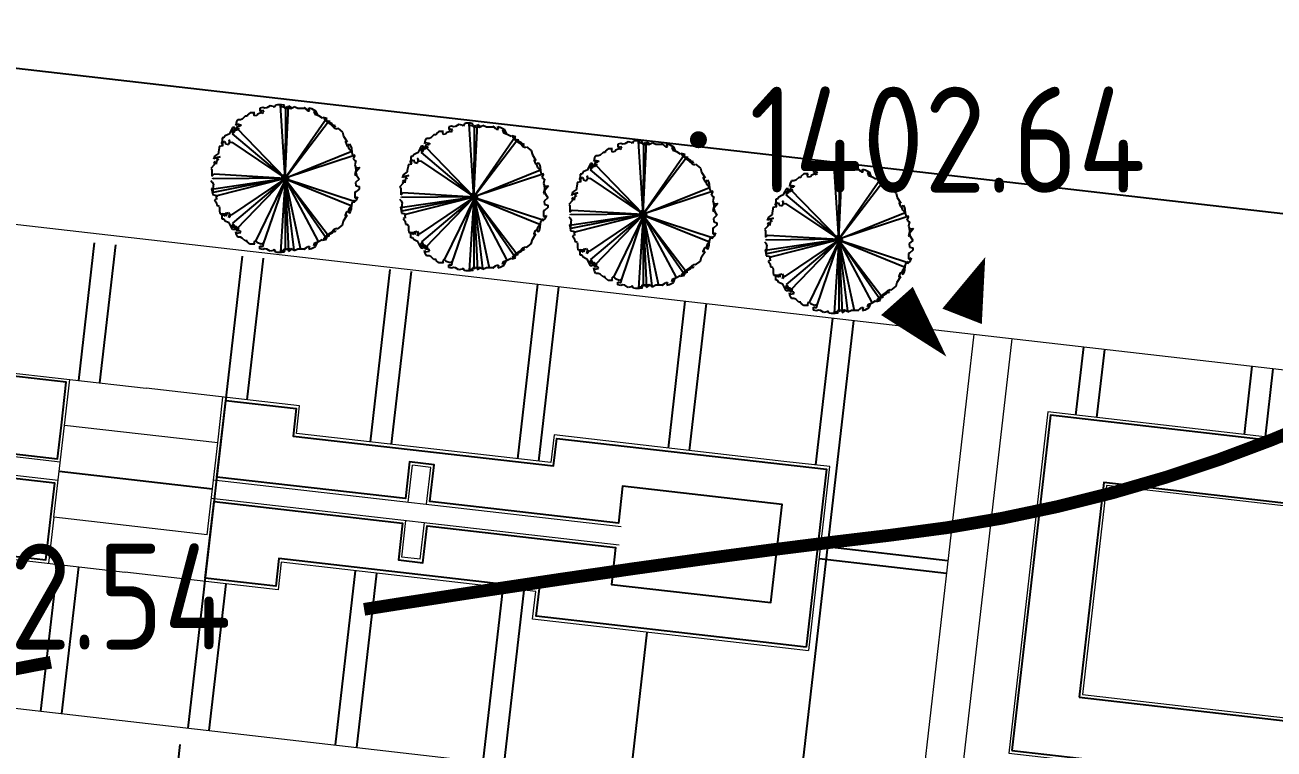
# Model space of a CAD drawing. Extents: x -2226 to 12369489, y -12501589 to 2275.
# Drawn here: x 5664093.12 to 5664122.59, y -6547983.44 to -6547966.35 of the extents above; entities that cross this region are included whole.
import ezdxf
from ezdxf.enums import TextEntityAlignment as Align

# ---------------------------------------------------------------- set-up
doc = ezdxf.new("R2010")
doc.units = 0
doc.header["$LTSCALE"] = 1000
doc.header["$MEASUREMENT"] = 0
doc.layers.get('0').update_dxf_attribs({"linetype": 'CONTINUOUS'})
for name, color, linetype in [('0-road', 33, 'CONTINUOUS'), ('0-tree', 93, 'CONTINUOUS'), ('2222', 7, 'CONTINUOUS'), ('DIM_SYMB', 3, 'CONTINUOUS'), ('周边地形图', 8, 'CONTINUOUS'), ('水', 165, 'CONTINUOUS'), ('车行道', 5, 'CONTINUOUS'), ('铺地', 25, 'CONTINUOUS')]:
    doc.layers.add(name, color=color, linetype=linetype)
doc.layers.add('景观', color=4, linetype='CONTINUOUS', lineweight=13)
doc.styles.get("Standard").update_dxf_attribs({"font": 'GBENOR', "bigfont": 'GBCBIG'})

# ---------------------------------------------------------------- blocks, each defined once
blk = doc.blocks.new('gc090')
for points in [[(1.067, 1.447, 0, 1, 0), (0.52, 0.049, 1, 1, 0)], [(-1.016, 0.411, 1, 0, 0), (0.151, -0.902, 0, 0, 0)]]:
    blk.add_lwpolyline(points, format="xyseb")
blk = doc.blocks.new('wqeqweq')
at = {"layer": '0-tree', "color": 76}
for p, q in [((164050, -121836), (163967, -121908)), ((163967, -121908), (163967, -121939)), ((164143, -121836), (164050, -121836)), ((164184, -121836), (164143, -121836)), ((164163, -121856), (164184, -121836)), ((164174, -121929), (164163, -121856)), ((164266, -121877), (164246, -121918)), ((164380, -121836), (164266, -121877)), ((164421, -121681), (164339, -121702)), ((164339, -121702), (164339, -121784)), ((164339, -121784), (164390, -121784)), ((164421, -121856), (164380, -121836)), ((164390, -121784), (164411, -121753)), ((164411, -121753), (164442, -121815)), ((164483, -121702), (164421, -121681)), ((164442, -121815), (164421, -121825)), ((164421, -121825), (164421, -121856)), ((164545, -121691), (164483, -121702)), ((164638, -121629), (164545, -121691)), ((164741, -121650), (164638, -121629)), ((164762, -121681), (164741, -121650)), ((164803, -121609), (164762, -121681)), ((164855, -121598), (164803, -121609)), ((164979, -121598), (164855, -121598)), ((165084, -123763), (164948, -121609)), ((164948, -121609), (164969, -121650)), ((164969, -121650), (165031, -121660)), ((165062, -121609), (164979, -121598)), ((165031, -121660), (165062, -121691)), ((165041, -121640), (165062, -121609)), ((165041, -121691), (165041, -121640)), ((165092, -121681), (165041, -121691)), ((165062, -121691), (165092, -121691)), ((165084, -123763), (165185, -121629)), ((165092, -121691), (165084, -123763)), ((165123, -121660), (165092, -121681)), ((165154, -121691), (165123, -121660)), ((165144, -121733), (165154, -121691)), ((165185, -121629), (165258, -121681)), ((165258, -121681), (165196, -121702)), ((165196, -121702), (165247, -121712)), ((165247, -121712), (165330, -121671)), ((165330, -121671), (165351, -121650)), ((165351, -121650), (165454, -121702)), ((165454, -121702), (165516, -121702)), ((165516, -121702), (165536, -121702)), ((165536, -121702), (165660, -121702)), ((165722, -121753), (165640, -121681)), ((165640, -121681), (165733, -121753)), ((165660, -121702), (165722, -121753)), ((165733, -121753), (165753, -121774)), ((165753, -121774), (165805, -121774)), ((165805, -121774), (165784, -121691)), ((165784, -121691), (165857, -121712)), ((165857, -121712), (165980, -121774)), ((166032, -121898), (165929, -121794)), ((165929, -121794), (165960, -121877)), ((165960, -121877), (166063, -121918)), ((165980, -121774), (166032, -121898)), ((163533, -122269), (163492, -122352)), ((163585, -122259), (163533, -122269)), ((163585, -122331), (163585, -122259)), ((163647, -122104), (163626, -122207)), ((163626, -122207), (163647, -122166)), ((163688, -122042), (163647, -122104)), ((163647, -122166), (163709, -122176)), ((163761, -122228), (163657, -122238)), ((163657, -122238), (163657, -122269)), ((163657, -122269), (163657, -122290)), ((163761, -122042), (163688, -122042)), ((163709, -122176), (163771, -122187)), ((163812, -122021), (163761, -122042)), ((163771, -122187), (163761, -122228)), ((163905, -121939), (163812, -122021)), ((163967, -121939), (163905, -121939)), ((164246, -121918), (164174, -121929)), ((166311, -121991), (165084, -123763)), ((165084, -123763), (166383, -122063)), ((166063, -121918), (166177, -121980)), ((166177, -121980), (166197, -121960)), ((166197, -121960), (166311, -121991)), ((166301, -122032), (166228, -121970)), ((166228, -121970), (166228, -122021)), ((166228, -122021), (166311, -122104)), ((166332, -122094), (166301, -122032)), ((166311, -122104), (166435, -122187)), ((166466, -122166), (166332, -122094)), ((166383, -122063), (166383, -122145)), ((166383, -122145), (166466, -122187)), ((166435, -122187), (166528, -122279)), ((166486, -122197), (166466, -122166)), ((166466, -122187), (166559, -122248)), ((166569, -122218), (166486, -122197)), ((166559, -122248), (166569, -122218)), ((163275, -122579), (163224, -122579)), ((163224, -122579), (163224, -122682)), ((163317, -122517), (163275, -122579)), ((163399, -122475), (163317, -122517)), ((163430, -122465), (163399, -122475)), ((163451, -122651), (163420, -122630)), ((163420, -122630), (163440, -122713)), ((163492, -122352), (163430, -122465)), ((163513, -122372), (163585, -122331)), ((163554, -122434), (163513, -122372)), ((163533, -122455), (163647, -122279)), ((165084, -123763), (163533, -122455)), ((163585, -122393), (163554, -122434)), ((163595, -122362), (163585, -122393)), ((163647, -122352), (163595, -122362)), ((163647, -122279), (165084, -123763)), ((163730, -122290), (163647, -122352)), ((163657, -122290), (163730, -122290)), ((166528, -122279), (166600, -122310)), ((166600, -122310), (166631, -122290)), ((166631, -122290), (166776, -122403)), ((166776, -122403), (166807, -122527)), ((166807, -122527), (166910, -122692)), ((163141, -122868), (163120, -122991)), ((163120, -122991), (163120, -123033)), ((163244, -122806), (163141, -122826)), ((163141, -122826), (163141, -122868)), ((163244, -122713), (163193, -122713)), ((163193, -122713), (163244, -122806)), ((163203, -122744), (163306, -122672)), ((163224, -122682), (163203, -122744)), ((163244, -122775), (163244, -122713)), ((163306, -122672), (163327, -122754)), ((163327, -122754), (163409, -122775)), ((163409, -122775), (163451, -122702)), ((163440, -122713), (163513, -122702)), ((163451, -122702), (163451, -122651)), ((163513, -122702), (165084, -123763)), ((165084, -123763), (167044, -122971)), ((166910, -122692), (166858, -122672)), ((166858, -122672), (166858, -122692)), ((166858, -122692), (166899, -122795)), ((166899, -122795), (166920, -122816)), ((166920, -122816), (166982, -122754)), ((166972, -122899), (166930, -122785)), ((167044, -122971), (166972, -122899)), ((166982, -122754), (167013, -122806)), ((167013, -122806), (167034, -122878)), ((167034, -122878), (167044, -123002)), ((167044, -123002), (167065, -123084)), ((162996, -123363), (162893, -123476)), ((162996, -123115), (162976, -123208)), ((162976, -123208), (162986, -123177)), ((163017, -123270), (162976, -123322)), ((162976, -123322), (162996, -123363)), ((162986, -123177), (163162, -123136)), ((163120, -123033), (162996, -123115)), ((163048, -123353), (163017, -123270)), ((163162, -123136), (163038, -123167)), ((163038, -123167), (163110, -123208)), ((163058, -123260), (163048, -123353)), ((163100, -123239), (163058, -123239)), ((163058, -123239), (163058, -123260)), ((163110, -123208), (163100, -123239)), ((167147, -123084), (165084, -123763)), ((167065, -123084), (167127, -123095)), ((167127, -123105), (167085, -123198)), ((167085, -123198), (167127, -123229)), ((167127, -123095), (167147, -123084)), ((167127, -123229), (167168, -123249)), ((167168, -123249), (167137, -123373)), ((167137, -123373), (167158, -123425)), ((162893, -123476), (162924, -123507)), ((162924, -123507), (162924, -123631)), ((162924, -123631), (162924, -123703)), ((162924, -123703), (162986, -123641)), ((162986, -123641), (165084, -123763)), ((167168, -123538), (167137, -123662)), ((167137, -123662), (167168, -123672)), ((167158, -123425), (167168, -123538)), ((167281, -123445), (167168, -123590)), ((167168, -123672), (167178, -123559)), ((167168, -123590), (167189, -123672)), ((167178, -123456), (167281, -123445)), ((167178, -123559), (167178, -123456)), ((167189, -123672), (167261, -123796)), ((162893, -123837), (162934, -123879)), ((162955, -124095), (162914, -124064)), ((162914, -124064), (162934, -124157)), ((162934, -123879), (162965, -123951)), ((162955, -123786), (162945, -123755)), ((162955, -124023), (162945, -124075)), ((162945, -124075), (162976, -124075)), ((165084, -123763), (162955, -123786)), ((165084, -123763), (162955, -124188)), ((162965, -123951), (162955, -123992)), ((162955, -123992), (162955, -124023)), ((162955, -124147), (162955, -124095)), ((162976, -124075), (165084, -123763)), ((165041, -123788), (163065, -124290)), ((163513, -124849), (165084, -123788)), ((165084, -123788), (163533, -125096)), ((163647, -125272), (165084, -123788)), ((165106, -123778), (164211, -125622)), ((165078, -123825), (164426, -125734)), ((165084, -123788), (164948, -125942)), ((165092, -125860), (165084, -123788)), ((165084, -123788), (165185, -125922)), ((166311, -125561), (165084, -123788)), ((165084, -123788), (166383, -125488)), ((167147, -124467), (165084, -123788)), ((165084, -123788), (167044, -124580)), ((165087, -123778), (165534, -125864)), ((165087, -123797), (166056, -125631)), ((165087, -123806), (165339, -125883)), ((167261, -123796), (167158, -123889)), ((167158, -123889), (167168, -123992)), ((167168, -123992), (167261, -124013)), ((167261, -124085), (167168, -124168)), ((167261, -124013), (167261, -124085)), ((162934, -124157), (162945, -124250)), ((162945, -124250), (163017, -124261)), ((162955, -124188), (162955, -124147)), ((163027, -124384), (162996, -124405)), ((162996, -124405), (163058, -124488)), ((163017, -124261), (163079, -124281)), ((163058, -124395), (163027, -124384)), ((163089, -124291), (163048, -124302)), ((163048, -124302), (163058, -124395)), ((163079, -124281), (163089, -124291)), ((167044, -124549), (167065, -124467)), ((167065, -124467), (167127, -124457)), ((167137, -124446), (167096, -124426)), ((167096, -124426), (167096, -124488)), ((167127, -124457), (167147, -124467)), ((167168, -124168), (167137, -124178)), ((167137, -124178), (167137, -124343)), ((167137, -124343), (167158, -124343)), ((167178, -124415), (167137, -124446)), ((167158, -124343), (167220, -124312)), ((167220, -124312), (167178, -124415)), ((163058, -124488), (163069, -124570)), ((163069, -124570), (163100, -124570)), ((163100, -124570), (163141, -124601)), ((163141, -124601), (163151, -124642)), ((163151, -124642), (163151, -124735)), ((163151, -124735), (163162, -124818)), ((163162, -124818), (163358, -124807)), ((163224, -124869), (163203, -124807)), ((163203, -124807), (163306, -124880)), ((163306, -124880), (163327, -124797)), ((163327, -124797), (163409, -124776)), ((163358, -124807), (163337, -124880)), ((163409, -124776), (163451, -124849)), ((163420, -124921), (163440, -124838)), ((163440, -124838), (163513, -124849)), ((163451, -124849), (163451, -124900)), ((166858, -124859), (166899, -124756)), ((166899, -124756), (166920, -124735)), ((166920, -124735), (166982, -124797)), ((166972, -124653), (166930, -124766)), ((167044, -124580), (166972, -124653)), ((166982, -124797), (167013, -124745)), ((167013, -124745), (167034, -124673)), ((167034, -124673), (167044, -124549)), ((163224, -124972), (163224, -124869)), ((163275, -124972), (163224, -124972)), ((163317, -125034), (163275, -124972)), ((163399, -125076), (163317, -125034)), ((163430, -125086), (163399, -125076)), ((163451, -124900), (163420, -124921)), ((163492, -125199), (163430, -125086)), ((163533, -125282), (163492, -125199)), ((163554, -125117), (163513, -125179)), ((163513, -125179), (163585, -125220)), ((163533, -125096), (163647, -125272)), ((163585, -125158), (163554, -125117)), ((163595, -125189), (163585, -125158)), ((163585, -125220), (163585, -125292)), ((163647, -125199), (163595, -125189)), ((163730, -125261), (163647, -125199)), ((166631, -125261), (166776, -125148)), ((166776, -125148), (166807, -125024)), ((166807, -125024), (166910, -124859)), ((166910, -124859), (166858, -124880)), ((166858, -124880), (166858, -124859)), ((163585, -125292), (163533, -125282)), ((163647, -125447), (163626, -125344)), ((163626, -125344), (163647, -125385)), ((163647, -125385), (163709, -125375)), ((163688, -125509), (163647, -125447)), ((163657, -125282), (163657, -125261)), ((163657, -125261), (163730, -125261)), ((163657, -125313), (163657, -125282)), ((163761, -125323), (163657, -125313)), ((163761, -125509), (163688, -125509)), ((163709, -125375), (163771, -125365)), ((163771, -125365), (163761, -125323)), ((163812, -125530), (163761, -125509)), ((163905, -125612), (163812, -125530)), ((166063, -125633), (166177, -125571)), ((166177, -125571), (166197, -125592)), ((166197, -125592), (166311, -125561)), ((166228, -125530), (166311, -125447)), ((166301, -125519), (166228, -125581)), ((166228, -125581), (166228, -125530)), ((166332, -125457), (166301, -125519)), ((166311, -125447), (166435, -125365)), ((166466, -125385), (166332, -125457)), ((166383, -125406), (166466, -125365)), ((166383, -125488), (166383, -125406)), ((166435, -125365), (166528, -125272)), ((166466, -125365), (166559, -125303)), ((166486, -125354), (166466, -125385)), ((166569, -125334), (166486, -125354)), ((166528, -125272), (166600, -125241)), ((166559, -125303), (166569, -125334)), ((166600, -125241), (166631, -125261)), ((163967, -125612), (163905, -125612)), ((163967, -125643), (163967, -125612)), ((164050, -125715), (163967, -125643)), ((164143, -125715), (164050, -125715)), ((164184, -125715), (164143, -125715)), ((164174, -125623), (164163, -125695)), ((164163, -125695), (164184, -125715)), ((164246, -125633), (164174, -125623)), ((164266, -125674), (164246, -125633)), ((164380, -125715), (164266, -125674)), ((164339, -125850), (164339, -125767)), ((164339, -125767), (164390, -125767)), ((164421, -125870), (164339, -125850)), ((164421, -125695), (164380, -125715)), ((164390, -125767), (164411, -125798)), ((164411, -125798), (164442, -125736)), ((164421, -125726), (164421, -125695)), ((164442, -125736), (164421, -125726)), ((164483, -125850), (164421, -125870)), ((164545, -125860), (164483, -125850)), ((164638, -125922), (164545, -125860)), ((164741, -125901), (164638, -125922)), ((164762, -125870), (164741, -125901)), ((164803, -125942), (164762, -125870)), ((164855, -125953), (164803, -125942)), ((164979, -125953), (164855, -125953)), ((164948, -125942), (164969, -125901)), ((164969, -125901), (165031, -125891)), ((165062, -125942), (164979, -125953)), ((165031, -125891), (165062, -125860)), ((165092, -125870), (165041, -125860)), ((165041, -125860), (165041, -125911)), ((165041, -125911), (165062, -125942)), ((165062, -125860), (165092, -125860)), ((165123, -125891), (165092, -125870)), ((165154, -125860), (165123, -125891)), ((165144, -125819), (165154, -125860)), ((165185, -125922), (165258, -125870)), ((165196, -125850), (165247, -125839)), ((165258, -125870), (165196, -125850)), ((165247, -125839), (165330, -125880)), ((165330, -125880), (165351, -125901)), ((165351, -125901), (165454, -125850)), ((165454, -125850), (165516, -125850)), ((165516, -125850), (165536, -125850)), ((165536, -125850), (165660, -125850)), ((165722, -125798), (165640, -125870)), ((165640, -125870), (165733, -125798)), ((165660, -125850), (165722, -125798)), ((165733, -125798), (165753, -125777)), ((165753, -125777), (165805, -125777)), ((165805, -125777), (165784, -125860)), ((165784, -125860), (165857, -125839)), ((165857, -125839), (165980, -125777)), ((166032, -125653), (165929, -125757)), ((165929, -125757), (165960, -125674)), ((165960, -125674), (166063, -125633)), ((165980, -125777), (166032, -125653))]:
    blk.add_line(p, q, dxfattribs=at)
for centre, radius in [((165078, -123769), 85.9), ((165069, -123732), 75.1), ((165106, -123778), 75.1), ((165083, -123767), 42.8), ((165056, -123787), 34.9)]:
    blk.add_circle(centre, radius, dxfattribs=at)

msp = doc.modelspace()

# ---------------------------------------------------------------- linework, layer by layer
at = {"layer": '2222', "color": 6, "ltscale": 10}
msp.add_line((5664096.781, -6547983.335), (5664094.848, -6548000.179), dxfattribs=at)
at = {"layer": 'DIM_SYMB'}
msp.add_lwpolyline([(5664122.547, -6547969.038, 0, 0, 0), (5664122.547, -6547969.038, 0, 0, 0), (5664128.545, -6547969.6, 0.8, 0, 0), (5664131.532, -6547969.881, 0, 0, 0)], format="xyseb", dxfattribs=at)
at = {"layer": '周边地形图', "const_width": 0.2, "flags": 128}
msp.add_lwpolyline([(5664108.911, -6547969.061, 1), (5664109.111, -6547969.061, 1)], format="xyb", close=True, dxfattribs=at)
at = {"layer": '周边地形图', "const_width": 0.3}
for points in [[(5664101.125, -6547980.142), (5664102.06, -6547979.994), (5664103.962, -6547979.701), (5664105.777, -6547979.429), (5664107.505, -6547979.179), (5664109.146, -6547978.951), (5664110.699, -6547978.743), (5664112.165, -6547978.558), (5664113.543, -6547978.393), (5664114.871, -6547978.216), (5664116.183, -6547977.991), (5664117.481, -6547977.718), (5664118.763, -6547977.397), (5664120.031, -6547977.029), (5664121.284, -6547976.612), (5664122.522, -6547976.148), (5664123.746, -6547975.637)], [(5664092.143, -6547981.698), (5664093.37, -6547981.458), (5664093.736, -6547981.391)]]:
    msp.add_lwpolyline(points, dxfattribs=at)
at = {"layer": '景观'}
for p, q in [((5663927.013, -6547952.014), (5664195.531, -6547982.84)), ((5663924.876, -6547963.186), (5664201.487, -6547994.941)), ((5664115.508, -6547973.653), (5664114.215, -6547984.922)), ((5664116.402, -6547973.756), (5664115.109, -6547985.024)), ((5664094.055, -6547975.801), (5664094.18, -6547974.717)), ((5664097.671, -6547976.216), (5664097.795, -6547975.132)), ((5664093.956, -6547976.669), (5664084.339, -6547975.566)), ((5664093.807, -6547977.97), (5664094.055, -6547975.801)), ((5664097.671, -6547976.216), (5664094.055, -6547975.801)), ((5664093.906, -6547977.103), (5664084.29, -6547975.999)), ((5664097.422, -6547978.385), (5664097.671, -6547976.216)), ((5664097.422, -6547978.385), (5664097.671, -6547976.216)), ((5664102.162, -6547977.611), (5664102.262, -6547976.743)), ((5664102.696, -6547976.793), (5664102.262, -6547976.743)), ((5664102.596, -6547977.66), (5664102.696, -6547976.793)), ((5664111.613, -6547981.112), (5664112.111, -6547976.774)), ((5664097.571, -6547977.084), (5664107.187, -6547978.187)), ((5664097.521, -6547977.518), (5664107.138, -6547978.621)), ((5664093.807, -6547977.97), (5664093.682, -6547979.055)), ((5664097.422, -6547978.385), (5664093.807, -6547977.97)), ((5664102.013, -6547978.912), (5664102.112, -6547978.044)), ((5664102.447, -6547978.962), (5664102.546, -6547978.094)), ((5664102.447, -6547978.962), (5664102.013, -6547978.912))]:
    msp.add_line(p, q, dxfattribs=at)
for points in [[(5664079.864, -6547973.074), (5664080.949, -6547973.199), (5664086.371, -6547973.821), (5664086.297, -6547974.472), (5664092.298, -6547975.161), (5664092.372, -6547974.511), (5664095.987, -6547974.926)], [(5664112.111, -6547976.774), (5664111.027, -6547976.65), (5664105.604, -6547976.028), (5664105.529, -6547976.678), (5664099.528, -6547975.99), (5664099.603, -6547975.339), (5664095.987, -6547974.924)], [(5664079.366, -6547977.412), (5664080.451, -6547977.537), (5664085.873, -6547978.159), (5664085.948, -6547977.508), (5664091.949, -6547978.197), (5664091.874, -6547978.848), (5664095.49, -6547979.262)], [(5664111.605, -6547981.119), (5664110.52, -6547980.995), (5664105.097, -6547980.371), (5664105.172, -6547979.721), (5664099.171, -6547979.031), (5664099.096, -6547979.682), (5664095.481, -6547979.266)]]:
    msp.add_lwpolyline(points, dxfattribs=at)
for points in [[(5664116.33, -6547983.533), (5664124.444, -6547984.465), (5664125.368, -6547976.417), (5664117.254, -6547975.485)], [(5664118.069, -6547982.152), (5664123.063, -6547982.726), (5664123.629, -6547977.797), (5664118.634, -6547977.224)]]:
    msp.add_lwpolyline(points, close=True, dxfattribs=at)
at = {"layer": '水'}
for points in [[(5664089.445, -6547976.078), (5664093.892, -6547976.588), (5664093.983, -6547975.793), (5664094.099, -6547974.781), (5664092.436, -6547974.59)], [(5664091.955, -6547978.784), (5664093.618, -6547978.974), (5664093.734, -6547977.962), (5664093.825, -6547977.167), (5664089.379, -6547976.657)]]:
    msp.add_lwpolyline(points, dxfattribs=at)
for points in [[(5664111.549, -6547981.032), (5664110.537, -6547980.916), (5664105.187, -6547980.302), (5664105.261, -6547979.651), (5664099.115, -6547978.946), (5664099.041, -6547979.597), (5664097.378, -6547979.406), (5664097.494, -6547978.394), (5664097.585, -6547977.598), (5664102.032, -6547978.108), (5664101.932, -6547978.976), (5664102.511, -6547979.042), (5664102.61, -6547978.175), (5664107.057, -6547978.685), (5664106.957, -6547979.553), (5664110.717, -6547979.984), (5664110.983, -6547977.67), (5664107.223, -6547977.239), (5664107.123, -6547978.107), (5664102.677, -6547977.596), (5664102.776, -6547976.729), (5664102.198, -6547976.662), (5664102.098, -6547977.53), (5664097.652, -6547977.02), (5664097.743, -6547976.224), (5664097.859, -6547975.212), (5664099.522, -6547975.403), (5664099.447, -6547976.054), (5664105.593, -6547976.759), (5664105.668, -6547976.108), (5664112.03, -6547976.838)], [(5664116.407, -6547983.472), (5664124.382, -6547984.387), (5664125.29, -6547976.478), (5664117.315, -6547975.563)], [(5664117.991, -6547982.214), (5664123.125, -6547982.803), (5664123.707, -6547977.736), (5664118.573, -6547977.146)]]:
    msp.add_lwpolyline(points, close=True, dxfattribs=at)
at = {"layer": '车行道', "color": 5}
msp.add_line((5664196.244, -6547979.24), (5663992.355, -6547955.834), dxfattribs=at)
at = {"layer": '铺地'}
for p, q in [((5664094.395, -6547974.743), (5664094.767, -6547971.498)), ((5664094.891, -6547974.8), (5664095.265, -6547971.543)), ((5664096.976, -6547982.943), (5664098.254, -6547971.81)), ((5664098.369, -6547975.197), (5664098.752, -6547971.855)), ((5664101.274, -6547976.19), (5664101.741, -6547972.122)), ((5664101.771, -6547976.247), (5664102.24, -6547972.167)), ((5664104.752, -6547976.589), (5664105.224, -6547972.473)), ((5664105.248, -6547976.646), (5664105.721, -6547972.53)), ((5664108.304, -6547976.337), (5664108.701, -6547972.872)), ((5664108.8, -6547976.394), (5664109.198, -6547972.929)), ((5664111.382, -6547984.597), (5664112.675, -6547973.328)), ((5664111.781, -6547976.736), (5664112.179, -6547973.271)), ((5664117.917, -6547975.561), (5664118.102, -6547973.951)), ((5664118.413, -6547975.618), (5664118.598, -6547974.008)), ((5664121.891, -6547976.017), (5664122.075, -6547974.407)), ((5664122.387, -6547976.075), (5664122.572, -6547974.464)), ((5664093.931, -6547976.885), (5664097.546, -6547977.3)), ((5664111.897, -6547978.642), (5664114.896, -6547978.987)), ((5664093.499, -6547982.544), (5664093.897, -6547979.08)), ((5664111.862, -6547978.943), (5664114.861, -6547979.288)), ((5664093.996, -6547982.601), (5664094.394, -6547979.137)), ((5664100.453, -6547983.342), (5664100.925, -6547979.233)), ((5664100.95, -6547983.399), (5664101.422, -6547979.29)), ((5664097.473, -6547983), (5664097.87, -6547979.541)), ((5664103.931, -6547983.741), (5664104.402, -6547979.632)), ((5664104.427, -6547983.798), (5664104.899, -6547979.689)), ((5664107.408, -6547984.14), (5664107.805, -6547980.683))]:
    msp.add_line(p, q, dxfattribs=at)

# ---------------------------------------------------------------- block references
at = {"layer": '0-road', "xscale": 0.0007999995723366737, "yscale": 0.0007999995723366737, "zscale": 0.001}
for p in [(5663967.196, -6547870.957), (5663971.648, -6547871.396), (5663975.64, -6547871.808), (5663980.256, -6547872.401)]:
    msp.add_blockref('wqeqweq', p, dxfattribs=at)
at = {"layer": '周边地形图', "color": 8, "zscale": 0.001}
msp.add_blockref('gc090', (5664114.71, -6547973.277), dxfattribs=at)

# ---------------------------------------------------------------- texts
at = {"layer": '周边地形图'}
for s, p in [('1402.64', (5664110.211, -6547969.061)), ('1402.54', (5664088.634, -6547979.841))]:
    msp.add_text(s, height=2.5, dxfattribs=at).set_placement(p, align=Align.MIDDLE_LEFT)

doc.saveas('drawing.dxf')
